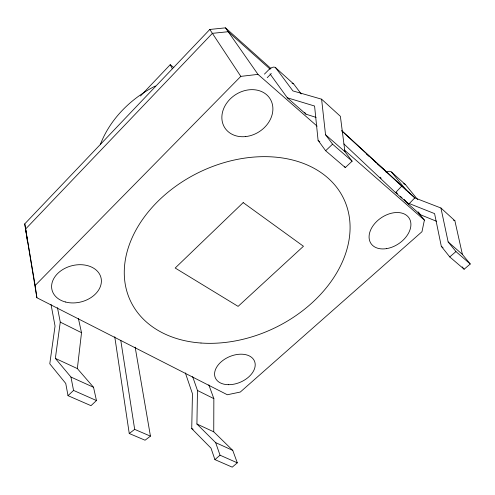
<?xml version="1.0" encoding="UTF-8"?>
<svg xmlns="http://www.w3.org/2000/svg" width="495" height="495" viewBox="0 0 495 495"><rect width="100%" height="100%" fill="white"/><g stroke="black" fill="none" stroke-linecap="round" stroke-linejoin="round"><path stroke-width="0.74" d="M185.353 372.908L192.444 393.704L191.732 428.608L211 448.136L214.917 459.614L232.235 467.15L237.303 462.831L232.755 450.388L213.747 431.819L213.852 398.63L208.816 384.838M232.755 450.388L215.659 442.635L196.917 424.017L197.468 390.468L192.635 376.59M51.022 304.431L55.05 326.057L49.785 363.806L65.742 383.433L68.019 395.672L90.987 405.671L96.457 400.548L93.536 387.282L77.35 368.583L81.52 332.696L78.352 318.322M93.536 387.282L70.952 377.048L55.353 358.386L60.266 322.109L57.463 307.673M418.17 212.324L424.401 220.108L421.969 231.716L240.304 392.04L227.341 394.756L36.878 297.73L24.75 223.87L209.812 29.453L225.491 27.85L270.895 68.471M140.5 95.999L170.218 64.697L173.788 67.586M395.555 192.629L401.742 186.139L414.822 197.833L408.715 204.194L395.555 192.629L343.895 143.921M36.878 297.73L35.145 285.485L240.817 76.379L257.988 74.374L317.134 126.163M264.435 74.132L268.779 69.752A6.843 3.694 -49 0 1 275.789 67.939L292.898 90.913L321.601 99.186L340.387 116.319L344.922 151.674L352.118 161.184L345.306 167.564L325.648 150.74L318.081 140.295L314.579 106.029L287.31 97.781L270.01 73.897M267.238 77.659L271.316 73.563M68.019 395.672L73.551 390.419L70.952 377.048M325.648 150.74L332.566 144.163L325.531 134.72L321.601 99.186M214.917 459.614L220.034 455.196L237.303 462.831M449.751 256.924L455.957 251.571L470.25 264.008L464.131 269.231L449.751 256.924L441.305 246.293L434.585 213.617L409.285 203.563M129.251 433.509L134.677 429.369L150.443 436.157L145.047 440.216L129.251 433.509L114.747 336.749M287.31 97.781L305.966 114.172L316.095 117.408M414.296 197.703L440.927 208.005L454.868 220.721L462.392 254.387L470.25 264.008M453.463 220.164L454.868 220.721M404.18 199.559L406.475 202.443L407.88 203.006M406.475 202.443L420.496 214.762L436.664 221.339M73.551 390.419L96.457 400.548M191.732 428.608L193.137 429.252M55.353 358.386L77.35 368.583M196.917 424.017L213.747 431.819M60.266 322.109L81.52 332.696M197.468 390.468L213.852 398.63M318.081 140.295L319.801 141.774M441.305 246.293L443.025 247.772M332.566 144.163L352.118 161.184M325.531 134.72L344.922 151.674M440.927 208.005L448.148 241.931L462.392 254.387M344.384 150.028L424.401 220.108M366.294 153.834L369.165 156.408M373.762 160.522L375.488 162.063M377.215 163.604L384.108 169.779M270.171 69.213L228.189 31.711L212.386 33.344L25.616 229.018L27.312 240.879M275.455 67.586L293.516 83.853M391.434 172.006L405.176 184.375M342.039 130.884L414.822 197.833M341.525 130.711L401.742 186.139M380.042 177.204L381.169 178.262M396.346 192.555L397.473 193.613M400.282 196.255L401.971 197.845M404.217 199.961L408.715 204.194M417.57 199.473L405.56 184.765A5.86 4.121 -45.6 0 0 403.673 183.688M406.581 190.618L391.811 172.39A5.965 4.09 -46.1 0 0 386.081 172.291M448.148 241.931L455.957 251.571M418.182 211.872L420.496 214.762M462.243 266.873L464.131 269.231M301.22 93.932L293.863 84.212A6.707 3.774 -48.6 0 0 292.075 83.315M304.654 112.384L305.966 114.172M344.396 166.326L345.306 167.564M225.491 27.85L257.988 74.374M209.812 29.453L240.817 76.379M170.218 64.697L172.378 68.78M215.659 442.635L220.034 455.196M135.147 347.125L150.443 436.157M24.75 223.87L35.145 285.485M120.774 340.411L134.677 429.369M100.361 144.441A101.871 82.349 -25.7 0 1 155.35 86.006M243.187 202.61L175.187 268.03L238.101 306.38L303.454 246.263L243.187 202.61M245.73 136.571A26.885 21.972 -33.1 0 0 270.258 99.08A26.885 21.972 -33.1 0 0 226.153 103.919A26.885 21.972 -33.1 0 0 245.73 136.571M65.352 301.975A25.245 18.668 -14.2 0 0 101.351 279.935A25.245 18.668 -14.2 0 0 62.778 269.54A25.245 18.668 -14.2 0 0 65.352 301.975M386.416 248.651A22.919 15.623 -33.9 0 0 409.637 218.988A22.919 15.623 -33.9 0 0 373.935 224.532A22.919 15.623 -33.9 0 0 386.416 248.651M228.628 384.695A21.285 13.879 -23.1 0 0 254.764 361.882A21.285 13.879 -23.1 0 0 221.277 361.746A21.285 13.879 -23.1 0 0 228.628 384.695M200.995 343.023A118.237 86.501 -25.8 0 0 347.905 210.177A118.237 86.501 -25.8 0 0 162.614 196.862A118.237 86.501 -25.8 0 0 200.995 343.023"/></g></svg>
